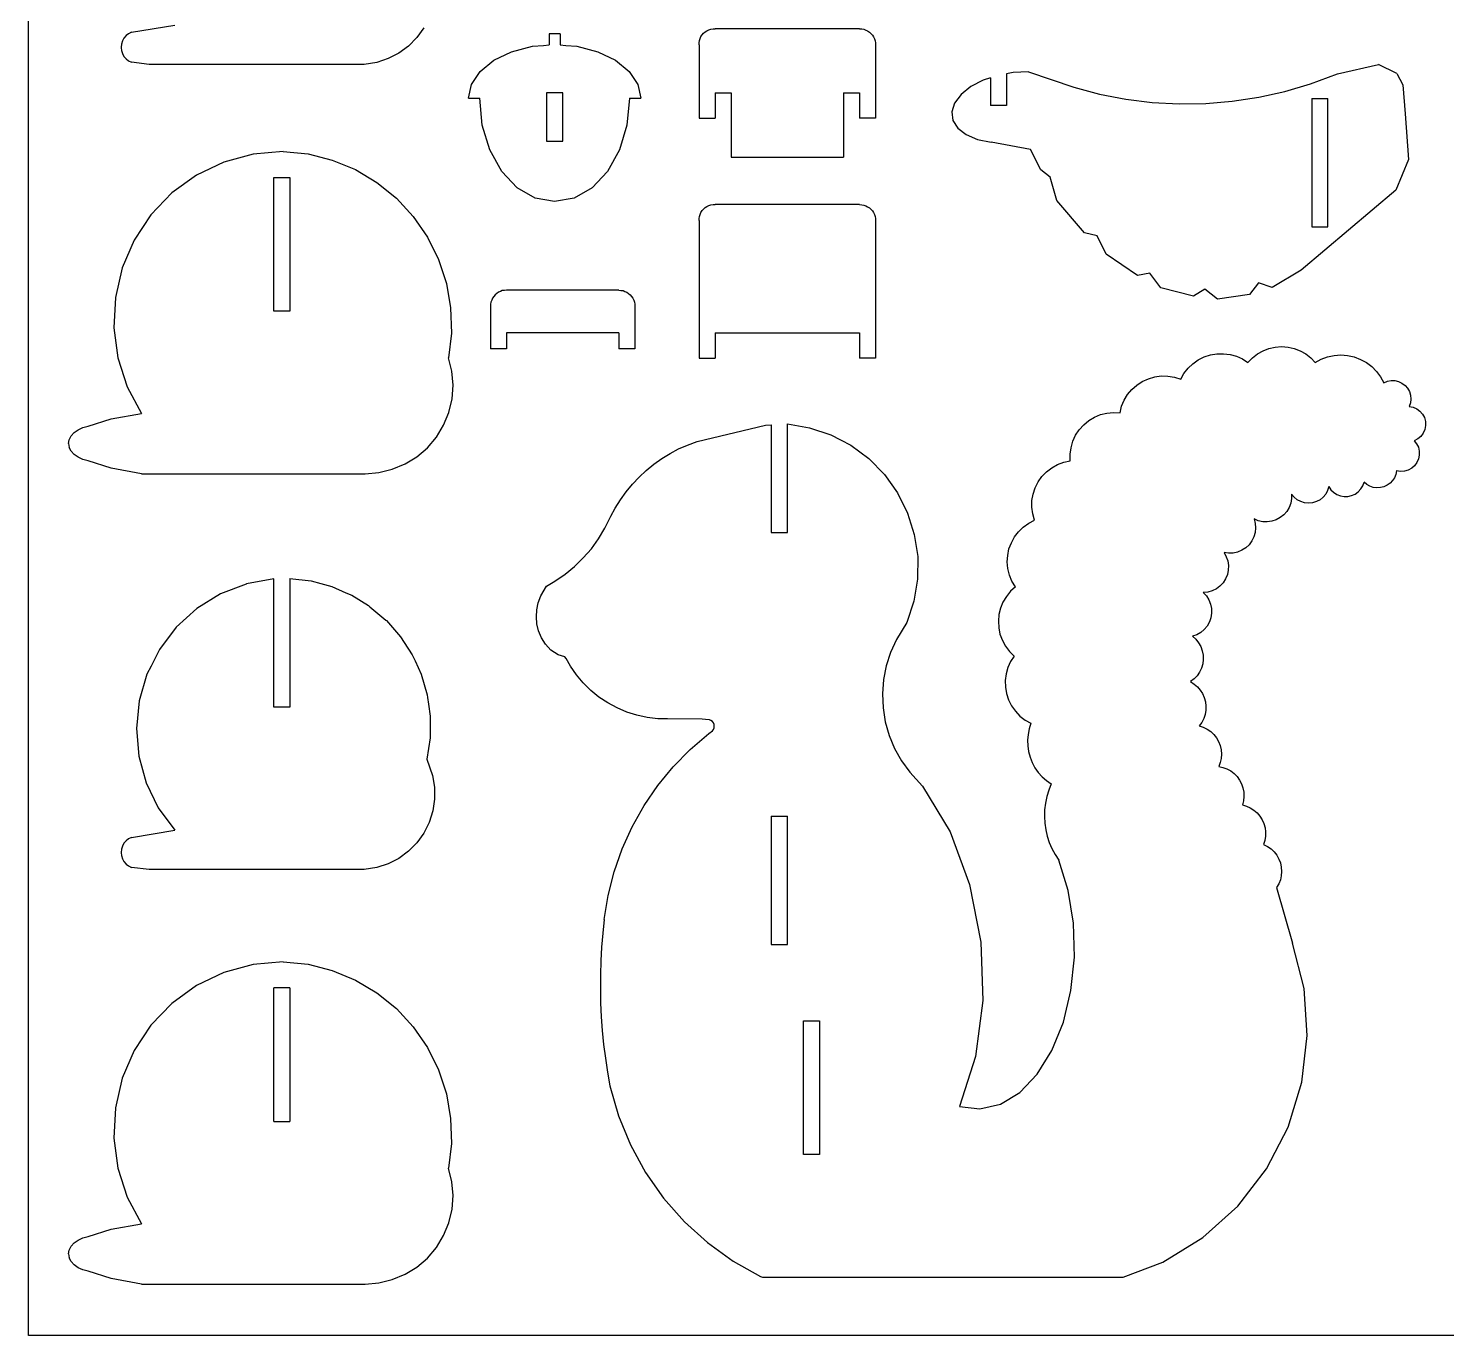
# Model space of a CAD drawing. Extents: x -147 to 147, y -94 to 94.
# Drawn here: x -147 to -14.5, y -94.2 to 28 of the extents above; entities that cross this region are included whole.
import ezdxf

# ---------------------------------------------------------------- set-up
doc = ezdxf.new("R2010")
doc.units = 0
doc.header["$MEASUREMENT"] = 0
doc.layers.get('0').update_dxf_attribs({"linetype": 'CONTINUOUS'})

msp = doc.modelspace()

# ---------------------------------------------------------------- linework, layer by layer
for p, q in [((-147.01, -94.18), (-147.01, 94.18)), ((-137.38, 27.66), (-133.33, 28.33)), ((-110.05, 28.06), (-110.7, 27.15)), ((-83.6, 27.8), (-83.42, 27.89)), ((-83.42, 27.89), (-83.23, 27.94)), ((-83.23, 27.94), (-83.03, 27.97)), ((-83.03, 27.97), (-82.83, 27.98)), ((-69.33, 27.98), (-82.83, 27.98)), ((-69.33, 27.98), (-69.13, 27.96)), ((-69.13, 27.96), (-68.94, 27.93)), ((-68.94, 27.93), (-68.75, 27.86)), ((-68.75, 27.86), (-68.58, 27.78)), ((-138.32, 26.55), (-138.35, 26.25)), ((-138.23, 26.84), (-138.32, 26.55)), ((-138.08, 27.11), (-138.23, 26.84)), ((-137.89, 27.34), (-138.08, 27.11)), ((-137.65, 27.52), (-137.89, 27.34)), ((-137.38, 27.66), (-137.65, 27.52)), ((-110.7, 27.15), (-111.49, 26.36)), ((-97.31, 27.52), (-98.35, 27.52)), ((-98.35, 27.52), (-98.35, 26.47)), ((-97.31, 27.52), (-97.31, 26.47)), ((-84.33, 26.68), (-84.3, 26.87)), ((-84.33, 26.48), (-84.33, 26.68)), ((-84.3, 26.87), (-84.24, 27.06)), ((-84.24, 27.06), (-84.16, 27.25)), ((-84.16, 27.25), (-84.05, 27.41)), ((-84.05, 27.41), (-83.92, 27.56)), ((-83.92, 27.56), (-83.77, 27.69)), ((-83.77, 27.69), (-83.6, 27.8)), ((-68.58, 27.78), (-68.42, 27.67)), ((-68.42, 27.67), (-68.27, 27.54)), ((-68.27, 27.54), (-68.14, 27.39)), ((-68.14, 27.39), (-68.03, 27.23)), ((-68.03, 27.23), (-67.94, 27.05)), ((-67.94, 27.05), (-67.88, 26.86)), ((-67.88, 26.86), (-67.84, 26.67)), ((-67.84, 26.67), (-67.83, 26.48)), ((-138.35, 26.25), (-138.34, 26.21)), ((-138.34, 26.21), (-138.35, 26.2)), ((-138.34, 26.21), (-138.32, 25.95)), ((-138.32, 25.95), (-138.23, 25.67)), ((-138.23, 25.67), (-138.08, 25.4)), ((-138.08, 25.4), (-137.89, 25.17)), ((-113.38, 25.19), (-114.44, 24.84)), ((-112.39, 25.7), (-113.38, 25.19)), ((-111.49, 26.36), (-112.39, 25.7)), ((-103.52, 25.04), (-101.85, 25.84)), ((-101.85, 25.84), (-99.91, 26.34)), ((-99.91, 26.34), (-98.87, 26.43)), ((-98.87, 26.43), (-98.35, 26.47)), ((-97.31, 26.47), (-96.79, 26.43)), ((-96.79, 26.43), (-95.75, 26.34)), ((-95.75, 26.34), (-93.8, 25.84)), ((-93.8, 25.84), (-92.14, 25.04)), ((-84.33, 26.48), (-84.33, 19.63)), ((-67.83, 26.48), (-67.83, 19.63)), ((-137.89, 25.17), (-137.65, 24.98)), ((-137.65, 24.98), (-137.38, 24.85)), ((-135.73, 24.64), (-137.38, 24.85)), ((-115.63, 24.64), (-135.73, 24.64)), ((-114.44, 24.84), (-115.63, 24.64)), ((-105.6, 22.78), (-104.8, 24)), ((-104.8, 24), (-103.52, 25.04)), ((-92.14, 25.04), (-90.86, 24)), ((-90.86, 24), (-90.05, 22.78)), ((-54.99, 23.89), (-55.6, 23.78)), ((-53.54, 23.96), (-54.99, 23.89)), ((-53.54, 23.96), (-49.32, 22.52)), ((-24.68, 23.78), (-20.83, 24.64)), ((-19.11, 23.81), (-20.83, 24.64)), ((-105.88, 21.48), (-105.6, 22.78)), ((-90.05, 22.78), (-89.78, 21.48)), ((-58.94, 22.57), (-59.85, 21.84)), ((-57.77, 23.18), (-58.94, 22.57)), ((-57.1, 23.4), (-57.77, 23.18)), ((-57.1, 23.4), (-57.1, 20.82)), ((-55.6, 23.78), (-55.6, 20.82)), ((-29.59, 22.13), (-27.2, 22.84)), ((-27.2, 22.84), (-24.68, 23.78)), ((-19.11, 23.81), (-18.57, 22.73)), ((-18.57, 22.73), (-18.33, 20.03)), ((-105.88, 21.48), (-104.83, 21.48)), ((-104.59, 18.98), (-104.83, 21.48)), ((-98.58, 21.98), (-98.58, 17.48)), ((-97.08, 21.98), (-98.58, 21.98)), ((-97.08, 17.48), (-97.08, 21.98)), ((-90.83, 21.48), (-91.07, 18.98)), ((-90.83, 21.48), (-89.78, 21.48)), ((-82.83, 21.98), (-82.83, 19.63)), ((-82.83, 21.98), (-81.33, 21.98)), ((-81.33, 21.98), (-81.33, 15.98)), ((-70.83, 21.98), (-70.83, 15.98)), ((-70.83, 21.98), (-69.33, 21.98)), ((-69.33, 21.98), (-69.33, 19.63)), ((-59.85, 21.84), (-60.45, 21.04)), ((-49.32, 22.52), (-46.91, 21.88)), ((-46.91, 21.88), (-44.46, 21.4)), ((-44.46, 21.4), (-41.98, 21.09)), ((-34.5, 21.2), (-32.03, 21.58)), ((-32.03, 21.58), (-29.59, 22.13)), ((-27.08, 21.47), (-25.58, 21.47)), ((-27.08, 21.47), (-27.08, 9.47)), ((-25.58, 9.47), (-25.58, 21.47)), ((-60.45, 21.04), (-60.71, 20.22)), ((-60.71, 20.22), (-60.61, 19.42)), ((-55.6, 20.82), (-57.1, 20.82)), ((-41.98, 21.09), (-39.48, 20.96)), ((-39.48, 20.96), (-36.98, 21)), ((-36.98, 21), (-34.5, 21.2)), ((-18.33, 20.03), (-18.02, 15.76)), ((-103.89, 16.65), (-104.59, 18.98)), ((-91.07, 18.98), (-91.77, 16.65)), ((-84.33, 19.63), (-82.83, 19.63)), ((-67.83, 19.63), (-69.33, 19.63)), ((-60.61, 19.42), (-60.15, 18.69)), ((-60.15, 18.69), (-59.36, 18.09)), ((-98.58, 17.48), (-97.08, 17.48)), ((-59.36, 18.09), (-58.3, 17.64)), ((-58.3, 17.64), (-57.02, 17.38)), ((-53.37, 16.7), (-57.02, 17.38)), ((-126.02, 16.27), (-128.75, 15.52)), ((-123.2, 16.52), (-126.02, 16.27)), ((-123.2, 16.52), (-120.87, 16.28)), ((-120.87, 16.28), (-118.61, 15.7)), ((-102.78, 14.65), (-103.89, 16.65)), ((-91.77, 16.65), (-92.88, 14.65)), ((-81.33, 15.98), (-70.83, 15.98)), ((-52.4, 14.8), (-53.37, 16.7)), ((-128.75, 15.52), (-131.31, 14.29)), ((-118.61, 15.7), (-116.45, 14.81)), ((-116.45, 14.81), (-114.44, 13.61)), ((-101.33, 13.11), (-102.78, 14.65)), ((-92.88, 14.65), (-94.33, 13.11)), ((-51.52, 14.11), (-52.4, 14.8)), ((-18.02, 15.76), (-19.22, 12.9)), ((-131.31, 14.29), (-133.6, 12.63)), ((-124.08, 1.58), (-124.08, 14.08)), ((-124.08, 14.08), (-122.58, 14.08)), ((-122.58, 14.08), (-122.58, 1.58)), ((-114.44, 13.61), (-112.62, 12.14)), ((-50.91, 11.92), (-51.52, 14.11)), ((-133.6, 12.63), (-135.56, 10.58)), ((-112.62, 12.14), (-111.04, 10.42)), ((-99.64, 12.15), (-101.33, 13.11)), ((-97.83, 11.82), (-99.64, 12.15)), ((-96.02, 12.15), (-97.83, 11.82)), ((-94.33, 13.11), (-96.02, 12.15)), ((-19.22, 12.9), (-28.06, 5.42)), ((-84.3, 10.44), (-84.24, 10.63)), ((-84.24, 10.63), (-84.16, 10.82)), ((-84.16, 10.82), (-84.05, 10.98)), ((-84.05, 10.98), (-83.92, 11.13)), ((-83.92, 11.13), (-83.77, 11.26)), ((-83.77, 11.26), (-83.6, 11.37)), ((-83.6, 11.37), (-83.42, 11.46)), ((-83.42, 11.46), (-83.23, 11.51)), ((-83.23, 11.51), (-83.03, 11.54)), ((-83.03, 11.54), (-82.83, 11.55)), ((-69.33, 11.55), (-82.83, 11.55)), ((-69.33, 11.55), (-69.13, 11.53)), ((-69.13, 11.53), (-68.94, 11.5)), ((-68.94, 11.5), (-68.76, 11.43)), ((-68.76, 11.43), (-68.58, 11.35)), ((-68.58, 11.35), (-68.42, 11.24)), ((-68.42, 11.24), (-68.27, 11.11)), ((-68.27, 11.11), (-68.14, 10.96)), ((-68.14, 10.96), (-68.03, 10.8)), ((-68.03, 10.8), (-67.94, 10.62)), ((-67.94, 10.62), (-67.88, 10.43)), ((-48.31, 8.89), (-50.91, 11.92)), ((-135.56, 10.58), (-137.13, 8.22)), ((-111.04, 10.42), (-109.71, 8.5)), ((-84.33, 10.25), (-84.3, 10.44)), ((-84.33, 10.05), (-84.33, 10.25)), ((-84.33, 10.05), (-84.33, -2.81)), ((-67.88, 10.43), (-67.84, 10.24)), ((-67.84, 10.24), (-67.83, 10.05)), ((-67.83, 10.05), (-67.83, -2.81)), ((-27.08, 9.47), (-25.58, 9.47)), ((-137.13, 8.22), (-138.24, 5.62)), ((-109.71, 8.5), (-108.67, 6.4)), ((-47.12, 8.62), (-48.31, 8.89)), ((-46.3, 6.92), (-47.12, 8.62)), ((-43.37, 4.93), (-46.3, 6.92)), ((-138.24, 5.62), (-138.88, 2.86)), ((-108.67, 6.4), (-107.95, 4.18)), ((-28.06, 5.42), (-30.76, 3.78)), ((-107.95, 4.18), (-107.55, 1.88)), ((-42.22, 5.14), (-43.37, 4.93)), ((-41.17, 3.77), (-42.22, 5.14)), ((-32.04, 4.23), (-32.89, 3.13)), ((-30.76, 3.78), (-32.04, 4.23)), ((-138.88, 2.86), (-139.02, 0.03)), ((-103.63, 2.8), (-103.71, 2.62)), ((-103.52, 2.96), (-103.63, 2.8)), ((-103.39, 3.11), (-103.52, 2.96)), ((-103.24, 3.24), (-103.39, 3.11)), ((-103.08, 3.35), (-103.24, 3.24)), ((-102.9, 3.43), (-103.08, 3.35)), ((-102.72, 3.5), (-102.9, 3.43)), ((-102.52, 3.53), (-102.72, 3.5)), ((-102.33, 3.55), (-102.52, 3.53)), ((-91.83, 3.55), (-102.33, 3.55)), ((-91.83, 3.55), (-91.63, 3.53)), ((-91.63, 3.53), (-91.44, 3.5)), ((-91.44, 3.5), (-91.26, 3.43)), ((-91.26, 3.43), (-91.08, 3.35)), ((-91.08, 3.35), (-90.92, 3.24)), ((-90.92, 3.24), (-90.77, 3.11)), ((-90.77, 3.11), (-90.64, 2.96)), ((-90.64, 2.96), (-90.53, 2.8)), ((-90.53, 2.8), (-90.44, 2.62)), ((-38.11, 2.97), (-41.17, 3.77)), ((-37.08, 3.64), (-38.11, 2.97)), ((-35.87, 2.7), (-37.08, 3.64)), ((-32.89, 3.13), (-35.87, 2.7)), ((-122.58, 1.58), (-124.08, 1.58)), ((-107.55, 1.88), (-107.48, -0.46)), ((-103.82, 2.24), (-103.83, 2.05)), ((-103.83, 2.05), (-103.83, -1.95)), ((-103.78, 2.43), (-103.82, 2.24)), ((-103.71, 2.62), (-103.78, 2.43)), ((-90.44, 2.62), (-90.38, 2.43)), ((-90.38, 2.43), (-90.34, 2.24)), ((-90.34, 2.24), (-90.33, 2.05)), ((-90.33, 2.05), (-90.33, -1.95)), ((-139.02, 0.03), (-138.65, -2.78)), ((-107.48, -0.46), (-107.75, -2.78)), ((-102.33, -0.45), (-102.33, -1.95)), ((-91.83, -0.45), (-102.33, -0.45)), ((-91.83, -0.45), (-91.83, -1.95)), ((-82.83, -0.45), (-69.33, -0.45)), ((-82.83, -0.45), (-82.83, -2.81)), ((-69.33, -0.45), (-69.33, -2.81)), ((-102.33, -1.95), (-103.83, -1.95)), ((-90.33, -1.95), (-91.83, -1.95)), ((-37.13, -2.7), (-36.55, -2.51)), ((-36.55, -2.51), (-35.94, -2.41)), ((-35.94, -2.41), (-35.33, -2.39)), ((-35.33, -2.39), (-34.71, -2.47)), ((-34.71, -2.47), (-34.12, -2.63)), ((-34.12, -2.63), (-33.56, -2.88)), ((-32.62, -2.78), (-32.15, -2.41)), ((-32.15, -2.41), (-31.63, -2.12)), ((-31.63, -2.12), (-31.07, -1.9)), ((-31.07, -1.9), (-30.48, -1.77)), ((-30.48, -1.77), (-29.89, -1.73)), ((-29.89, -1.73), (-29.29, -1.77)), ((-29.29, -1.77), (-28.71, -1.9)), ((-28.71, -1.9), (-28.15, -2.12)), ((-28.15, -2.12), (-27.63, -2.41)), ((-27.63, -2.41), (-27.15, -2.78)), ((-25.59, -2.69), (-24.98, -2.55)), ((-24.98, -2.55), (-24.35, -2.51)), ((-24.35, -2.51), (-23.72, -2.56)), ((-23.72, -2.56), (-23.1, -2.69)), ((-138.65, -2.78), (-137.78, -5.48)), ((-107.44, -4.04), (-107.75, -2.78)), ((-84.33, -2.81), (-82.83, -2.81)), ((-67.83, -2.81), (-69.33, -2.81)), ((-39.02, -4.24), (-38.63, -3.76)), ((-38.63, -3.76), (-38.19, -3.33)), ((-38.19, -3.33), (-37.68, -2.98)), ((-37.68, -2.98), (-37.13, -2.7)), ((-33.56, -2.88), (-33.04, -3.21)), ((-33.04, -3.21), (-32.62, -2.78)), ((-27.15, -2.78), (-26.74, -3.21)), ((-26.74, -3.21), (-26.18, -2.91)), ((-26.18, -2.91), (-25.59, -2.69)), ((-23.1, -2.69), (-22.51, -2.92)), ((-22.51, -2.92), (-21.96, -3.22)), ((-21.96, -3.22), (-21.46, -3.6)), ((-21.46, -3.6), (-21.01, -4.05)), ((-107.33, -5.33), (-107.44, -4.04)), ((-43.42, -5.32), (-42.91, -4.98)), ((-42.91, -4.98), (-42.34, -4.73)), ((-42.34, -4.73), (-41.75, -4.55)), ((-41.75, -4.55), (-41.14, -4.47)), ((-41.14, -4.47), (-40.52, -4.48)), ((-40.52, -4.48), (-39.91, -4.58)), ((-39.91, -4.58), (-39.32, -4.77)), ((-39.32, -4.77), (-39.02, -4.24)), ((-21.01, -4.05), (-20.64, -4.55)), ((-20.64, -4.55), (-20.34, -5.11)), ((-20.34, -5.11), (-20.01, -4.97)), ((-20.01, -4.97), (-19.66, -4.91)), ((-19.66, -4.91), (-19.31, -4.91)), ((-19.31, -4.91), (-18.96, -4.99)), ((-18.96, -4.99), (-18.64, -5.15)), ((-18.64, -5.15), (-18.35, -5.36)), ((-137.78, -5.48), (-136.45, -7.98)), ((-107.72, -7.88), (-107.42, -6.62)), ((-107.42, -6.62), (-107.33, -5.33)), ((-44.6, -6.74), (-44.28, -6.21)), ((-44.28, -6.21), (-43.88, -5.74)), ((-43.88, -5.74), (-43.42, -5.32)), ((-18.35, -5.36), (-18.12, -5.63)), ((-18.12, -5.63), (-17.95, -5.94)), ((-17.95, -5.94), (-17.85, -6.28)), ((-17.85, -6.28), (-17.81, -6.63)), ((-108.21, -9.08), (-107.72, -7.88)), ((-46.82, -8.09), (-46.22, -7.94)), ((-46.22, -7.94), (-45.6, -7.88)), ((-45.6, -7.88), (-44.99, -7.91)), ((-44.99, -7.91), (-44.84, -7.31)), ((-44.84, -7.31), (-44.6, -6.74)), ((-17.86, -6.99), (-17.97, -7.32)), ((-17.97, -7.32), (-17.6, -7.39)), ((-17.81, -6.63), (-17.86, -6.99)), ((-17.6, -7.39), (-17.26, -7.54)), ((-17.26, -7.54), (-16.96, -7.76)), ((-16.96, -7.76), (-16.71, -8.04)), ((-141.93, -9.3), (-141.43, -9.17)), ((-141.43, -9.17), (-139.27, -8.49)), ((-139.27, -8.49), (-136.45, -7.98)), ((-108.88, -10.19), (-108.21, -9.08)), ((-84.5, -10.6), (-78.12, -9.07)), ((-78.12, -9.07), (-77.58, -9.04)), ((-77.58, -9.04), (-77.58, -19.11)), ((-76.08, -19.11), (-76.08, -8.95)), ((-76.08, -8.95), (-74.01, -9.31)), ((-48.81, -9.5), (-48.39, -9.04)), ((-48.39, -9.04), (-47.92, -8.65)), ((-47.92, -8.65), (-47.39, -8.33)), ((-47.39, -8.33), (-46.82, -8.09)), ((-16.71, -8.04), (-16.54, -8.37)), ((-16.54, -8.37), (-16.44, -8.74)), ((-16.43, -9.11), (-16.5, -9.48)), ((-16.44, -8.74), (-16.43, -9.11)), ((-143.25, -10.79), (-143.19, -10.43)), ((-143.19, -10.43), (-143.02, -10.08)), ((-143.02, -10.08), (-142.74, -9.77)), ((-142.74, -9.77), (-142.37, -9.5)), ((-142.37, -9.5), (-141.93, -9.3)), ((-109.72, -11.18), (-108.88, -10.19)), ((-85.4, -10.93), (-84.5, -10.6)), ((-74.01, -9.31), (-72.02, -9.98)), ((-72.02, -9.98), (-71.12, -10.44)), ((-71.12, -10.44), (-70.16, -10.95)), ((-49.57, -11.18), (-49.4, -10.58)), ((-49.4, -10.58), (-49.14, -10.02)), ((-49.14, -10.02), (-48.81, -9.5)), ((-17.17, -10.36), (-17.51, -10.53)), ((-17.51, -10.53), (-17.28, -10.81)), ((-16.88, -10.12), (-17.17, -10.36)), ((-16.66, -9.82), (-16.88, -10.12)), ((-16.5, -9.48), (-16.66, -9.82)), ((-143.25, -10.79), (-143.19, -11.16)), ((-143.02, -11.5), (-143.19, -11.16)), ((-142.74, -11.82), (-143.02, -11.5)), ((-142.37, -12.08), (-142.74, -11.82)), ((-110.7, -12.02), (-109.72, -11.18)), ((-87.82, -12.2), (-87.04, -11.73)), ((-87.04, -11.73), (-86.24, -11.3)), ((-86.24, -11.3), (-85.4, -10.93)), ((-70.16, -10.95), (-68.47, -12.2)), ((-49.66, -11.79), (-49.57, -11.18)), ((-49.65, -12.41), (-49.66, -11.79)), ((-17.28, -10.81), (-17.11, -11.14)), ((-17.11, -11.14), (-17.03, -11.5)), ((-17.02, -11.87), (-17.09, -12.23)), ((-17.03, -11.5), (-17.02, -11.87)), ((-141.93, -12.28), (-142.37, -12.08)), ((-141.43, -12.42), (-141.93, -12.28)), ((-139.27, -13.09), (-141.43, -12.42)), ((-136.45, -13.61), (-139.27, -13.09)), ((-114.26, -13.5), (-113, -13.2)), ((-113, -13.2), (-111.8, -12.7)), ((-111.8, -12.7), (-110.7, -12.02)), ((-89.27, -13.31), (-88.56, -12.73)), ((-88.56, -12.73), (-87.82, -12.2)), ((-68.47, -12.2), (-67, -13.7)), ((-51.86, -13.43), (-51.37, -13.06)), ((-51.37, -13.06), (-50.83, -12.75)), ((-50.83, -12.75), (-50.25, -12.54)), ((-50.25, -12.54), (-49.65, -12.41)), ((-17.73, -13.1), (-18.05, -13.28)), ((-17.46, -12.86), (-17.73, -13.1)), ((-17.24, -12.57), (-17.46, -12.86)), ((-17.09, -12.23), (-17.24, -12.57)), ((-136.45, -13.61), (-115.55, -13.61)), ((-115.55, -13.61), (-114.26, -13.5)), ((-90.57, -14.6), (-89.94, -13.93)), ((-89.94, -13.93), (-89.27, -13.31)), ((-67, -13.7), (-65.79, -15.41)), ((-52.92, -14.94), (-52.64, -14.38)), ((-52.64, -14.38), (-52.29, -13.88)), ((-52.29, -13.88), (-51.86, -13.43)), ((-22.31, -14.75), (-22.19, -14.41)), ((-21.93, -14.62), (-22.19, -14.41)), ((-19.76, -14.5), (-20.03, -14.69)), ((-19.53, -14.26), (-19.76, -14.5)), ((-19.34, -13.99), (-19.53, -14.26)), ((-19.21, -13.68), (-19.34, -13.99)), ((-19.14, -13.35), (-19.21, -13.68)), ((-19.13, -13.33), (-19.14, -13.35)), ((-18.77, -13.41), (-19.14, -13.35)), ((-18.41, -13.38), (-18.77, -13.41)), ((-18.05, -13.28), (-18.41, -13.38)), ((-91.68, -16.04), (-91.15, -15.3)), ((-91.15, -15.3), (-90.57, -14.6)), ((-65.79, -15.41), (-64.85, -17.29)), ((-53.22, -16.13), (-53.12, -15.52)), ((-53.12, -15.52), (-52.92, -14.94)), ((-28.97, -15.51), (-28.97, -15.94)), ((-28.73, -15.8), (-28.97, -15.51)), ((-28.44, -16.04), (-28.73, -15.8)), ((-26.01, -15.8), (-26.3, -16.04)), ((-25.77, -15.51), (-26.01, -15.8)), ((-25.59, -15.18), (-25.77, -15.51)), ((-25.48, -14.82), (-25.59, -15.18)), ((-25.48, -14.82), (-25.28, -15.11)), ((-25.28, -15.11), (-25.03, -15.35)), ((-25.03, -15.35), (-24.73, -15.54)), ((-24.73, -15.54), (-24.4, -15.67)), ((-24.4, -15.67), (-24.05, -15.73)), ((-24.05, -15.73), (-23.7, -15.73)), ((-23.7, -15.73), (-23.35, -15.65)), ((-23.35, -15.65), (-23.03, -15.51)), ((-23.03, -15.51), (-22.74, -15.3)), ((-22.74, -15.3), (-22.5, -15.04)), ((-22.5, -15.04), (-22.31, -14.75)), ((-21.64, -14.78), (-21.93, -14.62)), ((-21.32, -14.89), (-21.64, -14.78)), ((-20.99, -14.93), (-21.32, -14.89)), ((-20.66, -14.91), (-20.99, -14.93)), ((-20.33, -14.83), (-20.66, -14.91)), ((-20.03, -14.69), (-20.33, -14.83)), ((-92.57, -17.59), (-92.16, -16.82)), ((-92.16, -16.82), (-91.68, -16.04)), ((-53.23, -16.75), (-53.22, -16.13)), ((-53.15, -17.36), (-53.23, -16.75)), ((-29.41, -17.13), (-29.69, -17.45)), ((-29.2, -16.76), (-29.41, -17.13)), ((-29.04, -16.36), (-29.2, -16.76)), ((-28.97, -15.94), (-29.04, -16.36)), ((-28.1, -16.22), (-28.44, -16.04)), ((-27.74, -16.33), (-28.1, -16.22)), ((-27.37, -16.37), (-27.74, -16.33)), ((-26.99, -16.33), (-27.37, -16.37)), ((-26.63, -16.22), (-26.99, -16.33)), ((-26.3, -16.04), (-26.63, -16.22)), ((-93.13, -18.71), (-92.57, -17.59)), ((-64.85, -17.29), (-64.22, -19.29)), ((-54.04, -18.6), (-53.53, -18.24)), ((-53.53, -18.24), (-52.98, -17.96)), ((-52.98, -17.96), (-53.15, -17.36)), ((-32.47, -17.84), (-32.36, -18.26)), ((-32.08, -18.01), (-32.47, -17.84)), ((-32.36, -18.26), (-32.33, -18.68)), ((-31.66, -18.1), (-32.08, -18.01)), ((-31.23, -18.12), (-31.66, -18.1)), ((-30.81, -18.06), (-31.23, -18.12)), ((-30.4, -17.92), (-30.81, -18.06)), ((-30.03, -17.72), (-30.4, -17.92)), ((-29.69, -17.45), (-30.03, -17.72)), ((-94.4, -20.62), (-93.73, -19.69)), ((-93.73, -19.69), (-93.13, -18.71)), ((-77.58, -19.11), (-76.08, -19.11)), ((-64.22, -19.29), (-63.9, -21.36)), ((-55.15, -20.06), (-54.86, -19.52)), ((-54.86, -19.52), (-54.48, -19.03)), ((-54.48, -19.03), (-54.04, -18.6)), ((-32.49, -19.52), (-32.68, -19.9)), ((-32.37, -19.11), (-32.49, -19.52)), ((-32.33, -18.68), (-32.37, -19.11)), ((-95.15, -21.48), (-94.4, -20.62)), ((-55.49, -21.25), (-55.37, -20.64)), ((-55.37, -20.64), (-55.15, -20.06)), ((-34.84, -21.05), (-35.27, -20.99)), ((-35.27, -20.99), (-35.06, -21.37)), ((-34.42, -21.03), (-34.84, -21.05)), ((-34, -20.94), (-34.42, -21.03)), ((-33.6, -20.77), (-34, -20.94)), ((-33.25, -20.54), (-33.6, -20.77)), ((-32.93, -20.25), (-33.25, -20.54)), ((-32.68, -19.9), (-32.93, -20.25)), ((-96.85, -23.01), (-95.97, -22.28)), ((-95.97, -22.28), (-95.15, -21.48)), ((-63.9, -21.36), (-63.92, -23.46)), ((-55.53, -21.86), (-55.49, -21.25)), ((-55.47, -22.48), (-55.53, -21.86)), ((-55.32, -23.08), (-55.47, -22.48)), ((-35.06, -21.37), (-34.92, -21.77)), ((-34.92, -21.77), (-34.86, -22.19)), ((-34.86, -22.19), (-34.87, -22.62)), ((-124.08, -23.44), (-126.63, -23.91)), ((-124.08, -35.44), (-124.08, -23.44)), ((-122.58, -23.4), (-122.58, -35.44)), ((-122.58, -23.4), (-120.58, -23.64)), ((-120.58, -23.64), (-119.68, -23.88)), ((-98.59, -24.13), (-97.8, -23.67)), ((-97.8, -23.67), (-96.85, -23.01)), ((-63.92, -23.46), (-64.26, -25.53)), ((-55.09, -23.65), (-55.32, -23.08)), ((-54.77, -24.18), (-55.09, -23.65)), ((-35.36, -23.8), (-35.65, -24.11)), ((-35.13, -23.44), (-35.36, -23.8)), ((-34.96, -23.04), (-35.13, -23.44)), ((-34.87, -22.62), (-34.96, -23.04)), ((-129.05, -24.85), (-131.26, -26.22)), ((-126.67, -23.93), (-129.05, -24.85)), ((-126.63, -23.91), (-126.67, -23.93)), ((-119.68, -23.88), (-118.64, -24.17)), ((-118.64, -24.17), (-117.34, -24.74)), ((-117.34, -24.74), (-116.8, -24.97)), ((-116.8, -24.97), (-115.24, -25.94)), ((-99.36, -25.67), (-99.12, -25.03)), ((-99.12, -25.03), (-98.59, -24.13)), ((-55.61, -25.08), (-55.93, -25.61)), ((-55.23, -24.6), (-55.61, -25.08)), ((-54.77, -24.18), (-55.23, -24.6)), ((-36.78, -24.68), (-37.21, -24.73)), ((-37.21, -24.73), (-36.92, -25.04)), ((-36.92, -25.04), (-36.69, -25.4)), ((-36.37, -24.56), (-36.78, -24.68)), ((-35.99, -24.37), (-36.37, -24.56)), ((-35.65, -24.11), (-35.99, -24.37)), ((-131.26, -26.22), (-133.19, -27.96)), ((-115.24, -25.94), (-115.09, -26.04)), ((-115.09, -26.04), (-113.6, -27.3)), ((-99.53, -26.99), (-99.49, -26.33)), ((-99.49, -26.33), (-99.36, -25.67)), ((-64.26, -25.53), (-64.92, -27.53)), ((-56.16, -26.18), (-56.31, -26.78)), ((-55.93, -25.61), (-56.16, -26.18)), ((-36.69, -25.4), (-36.53, -25.8)), ((-36.53, -25.8), (-36.44, -26.22)), ((-36.44, -26.22), (-36.43, -26.65)), ((-113.6, -27.3), (-113.56, -27.34)), ((-113.56, -27.34), (-112.23, -28.85)), ((-99.48, -27.65), (-99.53, -26.99)), ((-99.33, -28.31), (-99.48, -27.65)), ((-64.92, -27.53), (-65.88, -29.1)), ((-56.31, -26.78), (-56.36, -27.39)), ((-56.36, -27.39), (-56.33, -28.01)), ((-36.64, -27.47), (-36.85, -27.85)), ((-36.5, -27.07), (-36.64, -27.47)), ((-36.43, -26.65), (-36.5, -27.07)), ((-133.19, -27.96), (-134.76, -30.03)), ((-112.23, -28.85), (-111.88, -29.38)), ((-99.07, -28.95), (-99.33, -28.31)), ((-98.7, -29.55), (-99.07, -28.95)), ((-65.88, -29.1), (-66.43, -30.31)), ((-56.33, -28.01), (-56.21, -28.61)), ((-56.21, -28.61), (-55.99, -29.19)), ((-37.81, -28.67), (-38.22, -28.81)), ((-38.22, -28.81), (-37.91, -29.09)), ((-37.91, -29.09), (-37.65, -29.41)), ((-37.44, -28.45), (-37.81, -28.67)), ((-37.12, -28.18), (-37.44, -28.45)), ((-36.85, -27.85), (-37.12, -28.18)), ((-134.76, -30.03), (-135.55, -31.6)), ((-111.88, -29.38), (-111.14, -30.53)), ((-98.18, -30.1), (-98.7, -29.55)), ((-97.49, -30.54), (-98.18, -30.1)), ((-66.43, -30.31), (-66.84, -31.56)), ((-55.99, -29.19), (-55.7, -29.73)), ((-55.7, -29.73), (-55.33, -30.23)), ((-55.33, -30.23), (-54.89, -30.66)), ((-37.65, -29.41), (-37.45, -29.77)), ((-37.45, -29.77), (-37.3, -30.16)), ((-37.3, -30.16), (-37.22, -30.57)), ((-135.55, -31.6), (-135.93, -32.35)), ((-111.14, -30.53), (-110.88, -31.09)), ((-110.88, -31.09), (-110.3, -32.36)), ((-96.87, -30.72), (-97.49, -30.54)), ((-96.75, -30.89), (-96.87, -30.72)), ((-96.36, -31.6), (-96.75, -30.89)), ((-95.8, -32.41), (-96.36, -31.6)), ((-66.84, -31.56), (-67.09, -32.86)), ((-55.47, -31.74), (-55.64, -32.33)), ((-55.22, -31.18), (-55.47, -31.74)), ((-54.89, -30.66), (-55.22, -31.18)), ((-37.37, -31.79), (-37.55, -32.16)), ((-37.26, -31.39), (-37.37, -31.79)), ((-37.21, -30.98), (-37.26, -31.39)), ((-37.22, -30.57), (-37.21, -30.98)), ((-135.93, -32.35), (-136.65, -34.84)), ((-110.3, -32.36), (-109.73, -34.29)), ((-95.16, -33.17), (-95.8, -32.41)), ((-67.09, -32.86), (-67.19, -34.18)), ((-55.64, -32.33), (-55.72, -32.95)), ((-55.72, -32.95), (-55.71, -33.56)), ((-38.07, -32.8), (-38.4, -33.05)), ((-38.4, -33.05), (-38.06, -33.27)), ((-37.78, -32.5), (-38.07, -32.8)), ((-37.55, -32.16), (-37.78, -32.5)), ((-109.73, -34.29), (-109.7, -34.54)), ((-94.46, -33.87), (-95.16, -33.17)), ((-93.69, -34.49), (-94.46, -33.87)), ((-67.19, -34.18), (-67.14, -35.5)), ((-55.71, -33.56), (-55.6, -34.17)), ((-55.6, -34.17), (-55.41, -34.76)), ((-38.06, -33.27), (-37.75, -33.53)), ((-37.75, -33.53), (-37.49, -33.83)), ((-37.49, -33.83), (-37.28, -34.17)), ((-37.28, -34.17), (-37.12, -34.54)), ((-136.65, -34.84), (-136.91, -37.42)), ((-122.58, -35.44), (-124.08, -35.44)), ((-109.7, -34.54), (-109.61, -35.15)), ((-109.61, -35.15), (-109.45, -36.28)), ((-92.87, -35.04), (-93.69, -34.49)), ((-91.99, -35.51), (-92.87, -35.04)), ((-91.08, -35.9), (-91.99, -35.51)), ((-67.14, -35.5), (-66.93, -36.8)), ((-55.41, -34.76), (-55.13, -35.31)), ((-55.13, -35.31), (-54.77, -35.82)), ((-37.12, -34.54), (-37.01, -34.93)), ((-36.97, -35.73), (-37.04, -36.12)), ((-37.01, -34.93), (-36.96, -35.33)), ((-36.96, -35.33), (-36.97, -35.73)), ((-109.45, -36.28), (-109.47, -38.29)), ((-90.14, -36.19), (-91.08, -35.9)), ((-89.17, -36.4), (-90.14, -36.19)), ((-88.19, -36.51), (-89.17, -36.4)), ((-87.28, -36.53), (-88.19, -36.51)), ((-84.05, -36.56), (-87.28, -36.53)), ((-83.73, -36.58), (-84.05, -36.56)), ((-83.37, -36.62), (-83.73, -36.58)), ((-83.22, -36.68), (-83.37, -36.62)), ((-83.09, -36.78), (-83.22, -36.68)), ((-82.99, -36.91), (-83.09, -36.78)), ((-82.93, -37.05), (-82.99, -36.91)), ((-82.91, -37.21), (-82.93, -37.05)), ((-66.93, -36.8), (-66.57, -38.07)), ((-54.77, -35.82), (-54.35, -36.26)), ((-54.35, -36.26), (-53.86, -36.64)), ((-53.86, -36.64), (-53.32, -36.94)), ((-53.32, -36.94), (-53.49, -37.46)), ((-37.35, -36.86), (-37.59, -37.18)), ((-37.17, -36.5), (-37.35, -36.86)), ((-37.04, -36.12), (-37.17, -36.5)), ((-136.91, -37.42), (-136.69, -40.01)), ((-109.47, -38.29), (-109.77, -40.28)), ((-85.15, -39.39), (-83.42, -37.91)), ((-83.42, -37.91), (-83.08, -37.65)), ((-83.08, -37.65), (-82.99, -37.52)), ((-82.99, -37.52), (-82.93, -37.37)), ((-82.93, -37.37), (-82.91, -37.21)), ((-66.57, -38.07), (-66.06, -39.29)), ((-53.59, -37.98), (-53.64, -38.52)), ((-53.49, -37.46), (-53.59, -37.98)), ((-37.59, -37.18), (-37.21, -37.31)), ((-37.21, -37.31), (-36.85, -37.49)), ((-36.85, -37.49), (-36.52, -37.72)), ((-36.52, -37.72), (-36.23, -37.99)), ((-36.23, -37.99), (-35.98, -38.31)), ((-35.98, -38.31), (-35.78, -38.65)), ((-86.74, -41.01), (-85.15, -39.39)), ((-66.06, -39.29), (-65.41, -40.45)), ((-53.64, -38.52), (-53.62, -39.06)), ((-53.62, -39.06), (-53.54, -39.59)), ((-53.54, -39.59), (-53.4, -40.11)), ((-35.78, -38.65), (-35.63, -39.03)), ((-35.63, -39.03), (-35.54, -39.42)), ((-35.54, -39.42), (-35.51, -39.82)), ((-136.69, -40.01), (-136, -42.52)), ((-109.77, -40.28), (-109.25, -41.82)), ((-88.18, -42.76), (-86.74, -41.01)), ((-65.41, -40.45), (-64.64, -41.51)), ((-53.4, -40.11), (-53.2, -40.62)), ((-53.2, -40.62), (-52.94, -41.09)), ((-35.63, -40.61), (-35.77, -40.98)), ((-35.77, -40.98), (-35.38, -41.07)), ((-35.54, -40.22), (-35.63, -40.61)), ((-35.51, -39.82), (-35.54, -40.22)), ((-35.38, -41.07), (-35.01, -41.2)), ((-109.25, -41.82), (-109.07, -42.92)), ((-64.64, -41.51), (-63.44, -42.81)), ((-52.94, -41.09), (-52.63, -41.53)), ((-52.63, -41.53), (-52.27, -41.94)), ((-52.27, -41.94), (-51.87, -42.3)), ((-51.87, -42.3), (-51.43, -42.61)), ((-35.01, -41.2), (-34.65, -41.4)), ((-34.65, -41.4), (-34.33, -41.64)), ((-34.33, -41.64), (-34.05, -41.92)), ((-34.05, -41.92), (-33.82, -42.25)), ((-33.82, -42.25), (-33.63, -42.61)), ((-136, -42.52), (-134.87, -44.85)), ((-109.07, -42.92), (-109.06, -44.04)), ((-89.46, -44.64), (-88.18, -42.76)), ((-63.44, -42.81), (-60.88, -47.08)), ((-51.66, -43.19), (-51.84, -43.79)), ((-51.43, -42.61), (-51.66, -43.19)), ((-33.63, -42.61), (-33.5, -42.98)), ((-33.5, -42.98), (-33.43, -43.38)), ((-33.43, -43.38), (-33.42, -43.78)), ((-134.87, -44.85), (-133.33, -46.94)), ((-109.06, -44.04), (-109.22, -45.14)), ((-90.58, -46.62), (-89.46, -44.64)), ((-52.05, -45.02), (-52.06, -45.64)), ((-51.97, -44.4), (-52.05, -45.02)), ((-51.84, -43.79), (-51.97, -44.4)), ((-33.46, -44.18), (-33.56, -44.57)), ((-33.56, -44.57), (-33.18, -44.68)), ((-33.42, -43.78), (-33.46, -44.18)), ((-33.18, -44.68), (-32.82, -44.85)), ((-32.82, -44.85), (-32.49, -45.06)), ((-32.49, -45.06), (-32.19, -45.32)), ((-109.56, -46.21), (-110.05, -47.21)), ((-109.22, -45.14), (-109.56, -46.21)), ((-77.58, -45.62), (-76.08, -45.62)), ((-77.58, -45.62), (-77.58, -57.62)), ((-76.08, -57.62), (-76.08, -45.62)), ((-52.06, -45.64), (-52.03, -46.27)), ((-52.03, -46.27), (-51.94, -46.89)), ((-32.19, -45.32), (-31.93, -45.63)), ((-31.93, -45.63), (-31.72, -45.96)), ((-31.72, -45.96), (-31.55, -46.32)), ((-31.55, -46.32), (-31.44, -46.71)), ((-137.38, -47.61), (-137.65, -47.74)), ((-137.38, -47.61), (-133.33, -46.94)), ((-110.05, -47.21), (-110.7, -48.11)), ((-91.52, -48.69), (-90.58, -46.62)), ((-60.88, -47.08), (-59.05, -52.02)), ((-51.94, -46.89), (-51.8, -47.49)), ((-51.8, -47.49), (-51.6, -48.09)), ((-31.39, -47.5), (-31.45, -47.89)), ((-31.44, -46.71), (-31.39, -47.1)), ((-31.39, -47.1), (-31.39, -47.5)), ((-138.32, -48.71), (-138.35, -49.01)), ((-138.35, -49.01), (-138.34, -49.06)), ((-138.23, -48.42), (-138.32, -48.71)), ((-138.08, -48.16), (-138.23, -48.42)), ((-137.89, -47.93), (-138.08, -48.16)), ((-137.65, -47.74), (-137.89, -47.93)), ((-111.49, -48.91), (-112.39, -49.57)), ((-110.7, -48.11), (-111.49, -48.91)), ((-92.27, -50.83), (-91.52, -48.69)), ((-51.6, -48.09), (-51.35, -48.66)), ((-51.35, -48.66), (-51.06, -49.21)), ((-31.45, -47.89), (-31.57, -48.27)), ((-31.57, -48.27), (-31.21, -48.45)), ((-31.21, -48.45), (-30.88, -48.68)), ((-30.88, -48.68), (-30.59, -48.96)), ((-30.59, -48.96), (-30.34, -49.28)), ((-138.34, -49.06), (-138.35, -49.06)), ((-138.34, -49.06), (-138.32, -49.31)), ((-138.32, -49.31), (-138.23, -49.6)), ((-138.23, -49.6), (-138.08, -49.87)), ((-138.08, -49.87), (-137.89, -50.1)), ((-137.89, -50.1), (-137.65, -50.28)), ((-137.65, -50.28), (-137.38, -50.42)), ((-113.38, -50.08), (-114.44, -50.43)), ((-112.39, -49.57), (-113.38, -50.08)), ((-51.06, -49.21), (-50.72, -49.73)), ((-49.84, -52.56), (-50.72, -49.73)), ((-30.34, -49.28), (-30.15, -49.63)), ((-30.15, -49.63), (-30, -50)), ((-30, -50), (-29.92, -50.39)), ((-135.73, -50.62), (-137.38, -50.42)), ((-115.63, -50.62), (-135.73, -50.62)), ((-114.44, -50.43), (-115.63, -50.62)), ((-92.84, -53.03), (-92.27, -50.83)), ((-30.01, -51.58), (-30.16, -51.96)), ((-29.92, -51.19), (-30.01, -51.58)), ((-29.92, -50.39), (-29.89, -50.79)), ((-29.89, -50.79), (-29.92, -51.19)), ((-59.05, -52.02), (-58.01, -57.39)), ((-49.35, -55.63), (-49.84, -52.56)), ((-30.16, -51.96), (-30.36, -52.3)), ((-30.36, -52.3), (-28.86, -57.48)), ((-93.21, -55.27), (-92.84, -53.03)), ((-93.21, -55.27), (-93.34, -56.57)), ((-49.26, -58.8), (-49.35, -55.63)), ((-93.34, -56.57), (-93.45, -57.86)), ((-93.45, -57.86), (-93.52, -59.16)), ((-77.58, -57.62), (-76.08, -57.62)), ((-58.01, -57.39), (-57.82, -62.86)), ((-27.78, -61.74), (-28.86, -57.48)), ((-126.02, -59.48), (-128.75, -60.23)), ((-123.2, -59.23), (-126.02, -59.48)), ((-123.2, -59.23), (-120.87, -59.47)), ((-120.87, -59.47), (-118.61, -60.05)), ((-93.52, -59.16), (-93.56, -60.47)), ((-49.58, -61.93), (-49.26, -58.8)), ((-128.75, -60.23), (-131.31, -61.46)), ((-118.61, -60.05), (-116.45, -60.94)), ((-116.45, -60.94), (-114.44, -62.14)), ((-93.56, -60.47), (-93.56, -61.77)), ((-131.31, -61.46), (-133.6, -63.12)), ((-124.08, -74.17), (-124.08, -61.67)), ((-122.58, -61.67), (-124.08, -61.67)), ((-122.58, -61.67), (-122.58, -74.17)), ((-114.44, -62.14), (-112.62, -63.61)), ((-93.56, -61.77), (-93.54, -63.07)), ((-50.28, -64.88), (-49.58, -61.93)), ((-27.49, -66.13), (-27.78, -61.74)), ((-133.6, -63.12), (-135.56, -65.17)), ((-112.62, -63.61), (-111.04, -65.33)), ((-93.54, -63.07), (-93.47, -64.37)), ((-57.82, -62.86), (-58.49, -68.09)), ((-93.47, -64.37), (-93.38, -65.67)), ((-74.58, -64.74), (-73.08, -64.74)), ((-74.58, -77.24), (-74.58, -64.74)), ((-73.08, -64.74), (-73.08, -77.24)), ((-51.35, -67.53), (-50.28, -64.88)), ((-135.56, -65.17), (-137.13, -67.53)), ((-111.04, -65.33), (-109.71, -67.25)), ((-93.38, -65.67), (-93.25, -66.96)), ((-27.99, -70.49), (-27.49, -66.13)), ((-137.13, -67.53), (-138.24, -70.13)), ((-109.71, -67.25), (-108.67, -69.35)), ((-93.25, -66.96), (-93.09, -68.25)), ((-52.73, -69.74), (-51.35, -67.53)), ((-93.09, -68.25), (-92.89, -69.54)), ((-58.49, -68.09), (-60, -72.76)), ((-138.24, -70.13), (-138.88, -72.89)), ((-108.67, -69.35), (-107.95, -71.57)), ((-92.89, -69.54), (-92.66, -70.82)), ((-54.36, -71.44), (-52.73, -69.74)), ((-107.95, -71.57), (-107.55, -73.87)), ((-92.66, -70.82), (-91.86, -73.64)), ((-56.17, -72.53), (-54.36, -71.44)), ((-29.27, -74.7), (-27.99, -70.49)), ((-138.88, -72.89), (-139.02, -75.72)), ((-60, -72.76), (-58.08, -72.98)), ((-58.08, -72.98), (-56.17, -72.53)), ((-124.08, -74.17), (-122.58, -74.17)), ((-107.55, -73.87), (-107.48, -76.21)), ((-91.86, -73.64), (-90.75, -76.36)), ((-31.29, -78.6), (-29.27, -74.7)), ((-139.02, -75.72), (-138.65, -78.53)), ((-107.48, -76.21), (-107.75, -78.53)), ((-90.75, -76.36), (-89.34, -78.93)), ((-73.08, -77.24), (-74.58, -77.24)), ((-138.65, -78.53), (-137.78, -81.23)), ((-107.44, -79.79), (-107.75, -78.53)), ((-89.34, -78.93), (-87.65, -81.33)), ((-33.98, -82.07), (-31.29, -78.6)), ((-107.33, -81.08), (-107.44, -79.79)), ((-137.78, -81.23), (-136.45, -83.73)), ((-107.42, -82.37), (-107.33, -81.08)), ((-87.65, -81.33), (-85.71, -83.53)), ((-37.25, -85), (-33.98, -82.07)), ((-107.72, -83.63), (-107.42, -82.37)), ((-141.43, -84.92), (-139.27, -84.24)), ((-139.27, -84.24), (-136.45, -83.73)), ((-108.21, -84.83), (-107.72, -83.63)), ((-85.71, -83.53), (-83.53, -85.49)), ((-143.19, -86.18), (-143.02, -85.83)), ((-143.02, -85.83), (-142.74, -85.52)), ((-142.74, -85.52), (-142.37, -85.25)), ((-142.37, -85.25), (-141.93, -85.05)), ((-141.93, -85.05), (-141.43, -84.92)), ((-109.72, -86.93), (-108.88, -85.94)), ((-108.88, -85.94), (-108.21, -84.83)), ((-83.53, -85.49), (-81.15, -87.21)), ((-41, -87.3), (-37.25, -85)), ((-143.25, -86.54), (-143.19, -86.18)), ((-143.25, -86.54), (-143.19, -86.91)), ((-143.02, -87.25), (-143.19, -86.91)), ((-142.74, -87.57), (-143.02, -87.25)), ((-110.7, -87.77), (-109.72, -86.93)), ((-81.15, -87.21), (-78.6, -88.64)), ((-44.69, -88.72), (-41, -87.3)), ((-142.37, -87.83), (-142.74, -87.57)), ((-141.93, -88.03), (-142.37, -87.83)), ((-141.43, -88.17), (-141.93, -88.03)), ((-139.27, -88.84), (-141.43, -88.17)), ((-113, -88.95), (-111.8, -88.45)), ((-111.8, -88.45), (-110.7, -87.77)), ((-78.6, -88.64), (-78.4, -88.72)), ((-78.4, -88.72), (-44.69, -88.72)), ((-136.45, -89.36), (-139.27, -88.84)), ((-136.45, -89.36), (-115.55, -89.36)), ((-115.55, -89.36), (-114.26, -89.25)), ((-114.26, -89.25), (-113, -88.95)), ((147.01, -94.18), (-147.01, -94.18))]:
    msp.add_line(p, q)

doc.saveas('drawing.dxf')
